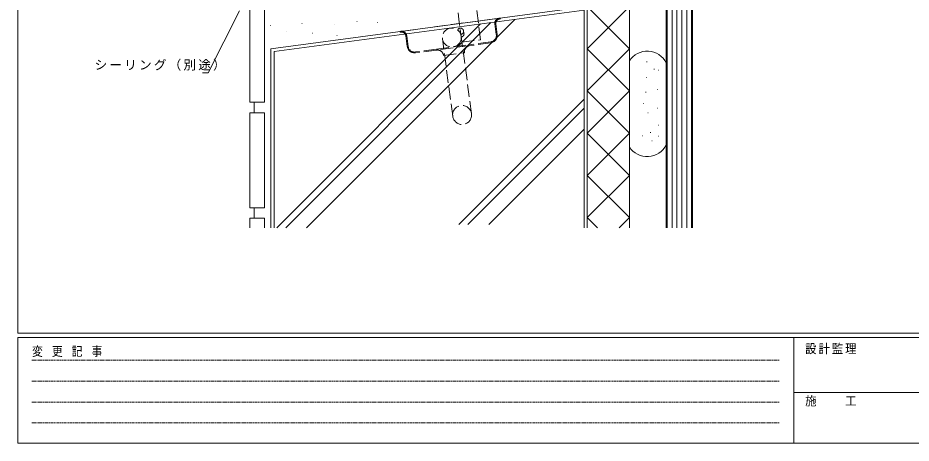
# Model space of a CAD drawing. Units: millimetres, scale not verified. Extents: x -567 to 567, y -403 to 403.
# Drawn here: x -562.7 to -139.1, y -403 to -201.6 of the extents above; entities that cross this region are included whole.
import ezdxf

# ---------------------------------------------------------------- set-up
doc = ezdxf.new("R2010")
doc.units = ezdxf.units.MM
doc.header["$LTSCALE"] = 2
doc.linetypes.add('USER1', pattern=[0.375, 0.25, -0.125])
doc.linetypes.add('USER3', pattern=[4, 3, -1])
for name, color, linetype, lineweight in [('0-1_YKK_ZWAK', 7, 'Continuous', 18), ('0-5_YSS_K', 3, 'Continuous', 18), ('0-6_YKK_13', 4, 'Continuous', 18), ('0-7_YKK_D', 6, 'Continuous', 18)]:
    doc.layers.add(name, color=color, linetype=linetype, lineweight=lineweight)
doc.styles.add('ＭＳ ゴシック', font='')
doc.styles.get('ＭＳ ゴシック').set_extended_font_data('MS Gothic')

msp = doc.modelspace()

# ---------------------------------------------------------------- linework, layer by layer
at = {"layer": '0-1_YKK_ZWAK'}
for p, q in [((-562.726, -351), (-562.726, 399)), ((537.274, -351), (-562.726, -351)), ((-562.726, -403), (-562.726, -353)), ((483.274, -353), (-562.726, -353)), ((-194.726, -353), (-194.726, -403)), ((-194.726, -378.999), (-10.726, -378.999)), ((-562.726, -403), (483.274, -403))]:
    msp.add_line(p, q, dxfattribs=at)
at = {"layer": '0-1_YKK_ZWAK', "linetype": 'USER1'}
for p, q in [((-556.157, -363.732), (-201.596, -363.732)), ((-556.157, -373.63), (-201.596, -373.63)), ((-556.157, -383.528), (-201.596, -383.528)), ((-556.157, -393.426), (-201.596, -393.426))]:
    msp.add_line(p, q, dxfattribs=at)
at = {"layer": '0-5_YSS_K'}
for p, q in [((-255.228, -126.184), (-255.228, -301)), ((-254.728, -126.684), (-254.728, -301)), ((-252.428, -126.684), (-252.428, -301)), ((-250.128, -126.684), (-250.128, -301)), ((-247.828, -126.684), (-247.828, -301)), ((-245.528, -126.684), (-245.528, -301)), ((-243.228, -301), (-243.228, -126.684)), ((-242.728, -301), (-242.728, -126.184)), ((-452.726, -196.488), (-452.726, -241.488)), ((-445.726, -196.488), (-445.726, -241.488)), ((-442.726, -216.187), (-292.726, -196.187)), ((-294.226, -197.901), (-441.226, -217.5)), ((-294.226, -197.958), (-294.226, -301)), ((-292.726, -301), (-292.726, -196.187)), ((-292.726, -196.187), (-292.726, -301)), ((-292.726, -196.187), (-272.728, -216.185)), ((-272.728, -196.187), (-292.726, -216.185)), ((-272.728, -196.187), (-272.728, -301)), ((-327.051, -202.277), (-425.774, -301)), ((-402.013, -203.304), (-401.813, -203.304)), ((-442.845, -205.238), (-442.745, -205.238)), ((-343.369, -204.453), (-439.916, -301)), ((-338.473, -203.8), (-435.673, -301)), ((-428.066, -204.168), (-427.966, -204.168)), ((-412.43, -204.81), (-412.33, -204.81)), ((-392.202, -203.839), (-392.002, -203.839)), ((-435.348, -208.234), (-435.248, -208.234)), ((-422.925, -208.877), (-422.825, -208.877)), ((-411.467, -209.904), (-411.267, -209.904)), ((-442.726, -301), (-442.726, -216.187)), ((-441.226, -217.5), (-441.226, -301)), ((-272.728, -216.185), (-292.726, -236.183)), ((-292.726, -216.185), (-272.728, -236.183)), ((-272.728, -262.598), (-272.728, -222.063)), ((-264.514, -222.447), (-264.314, -222.447)), ((-255.228, -261.689), (-255.228, -222.972)), ((-261.069, -225.892), (-260.869, -225.892)), ((-259.101, -226.384), (-258.901, -226.384)), ((-264.76, -229.829), (-264.56, -229.829)), ((-272.728, -236.183), (-292.726, -256.182)), ((-292.726, -236.183), (-272.728, -256.182)), ((-265.006, -236.719), (-264.806, -236.719)), ((-259.347, -235.488), (-259.147, -235.488)), ((-294.226, -240.163), (-353.563, -299.5)), ((-445.726, -241.488), (-452.726, -241.488)), ((-450.726, -241.488), (-450.726, -246.488)), ((-294.226, -244.406), (-349.321, -299.5)), ((-265.99, -242.132), (-265.79, -242.132)), ((-259.593, -244.347), (-259.393, -244.347)), ((-445.726, -246.488), (-452.726, -246.488)), ((-452.726, -246.488), (-452.726, -291.488)), ((-445.726, -246.488), (-445.726, -291.488)), ((-264.022, -246.561), (-263.822, -246.561)), ((-259.101, -252.467), (-258.901, -252.467)), ((-294.226, -254.305), (-339.421, -299.5)), ((-272.728, -256.182), (-292.726, -276.18)), ((-292.726, -256.182), (-272.728, -276.18)), ((-266.482, -257.388), (-266.282, -257.388)), ((-262.792, -255.912), (-262.592, -255.912)), ((-259.101, -257.634), (-258.901, -257.634)), ((-262.053, -259.849), (-261.853, -259.849)), ((-272.728, -276.18), (-292.726, -296.178)), ((-292.726, -276.18), (-272.728, -296.178)), ((-445.726, -291.488), (-452.726, -291.488)), ((-450.726, -291.488), (-450.726, -296.488)), ((-445.726, -296.488), (-452.726, -296.488)), ((-452.726, -296.488), (-452.726, -301)), ((-445.726, -296.488), (-445.726, -301)), ((-292.726, -296.178), (-287.904, -301)), ((-272.728, -296.178), (-277.55, -301))]:
    msp.add_line(p, q, dxfattribs=at)
at = {"layer": '0-5_YSS_K', "linetype": 'USER3'}
for p, q in [((-352.22, -213.089), (-358.854, -160.161)), ((-343.29, -211.969), (-349.924, -159.042)), ((-352.22, -213.089), (-343.29, -211.969))]:
    msp.add_line(p, q, dxfattribs=at)
for centre, end in [((-352.816, -207.953), 155.48543), ((-352.639, -209.14), 32.068)]:
    msp.add_arc(centre, 1.5, 278.48983, end, dxfattribs=at)
at = {"layer": '0-5_YSS_K'}
for centre, start, end in [((-264.228, -227.33), 25.84193, 148.21167), ((-264.228, -257.33), 211.78833, 334.15807)]:
    msp.add_arc(centre, 10, start, end, dxfattribs=at)
at = {"layer": '0-6_YKK_13', "linetype": 'USER3'}
for p, q in [((-381.02, -207.959), (-334.432, -201.751)), ((-334.379, -202.147), (-333.884, -202.081)), ((-336.494, -204.447), (-335.821, -209.502)), ((-336.098, -204.394), (-335.424, -209.449)), ((-381.463, -208.421), (-380.968, -208.355)), ((-378.047, -215.129), (-378.721, -210.073)), ((-377.651, -215.076), (-378.324, -210.021)), ((-356.494, -248.171), (-361.381, -211.496)), ((-347.573, -246.983), (-352.46, -210.307)), ((-364.256, -216.418), (-348.396, -214.305)), ((-348.343, -214.702), (-364.203, -216.815)), ((-338.484, -212.984), (-348.396, -214.305)), ((-338.431, -213.381), (-348.343, -214.702)), ((-364.256, -216.418), (-374.169, -217.739)), ((-364.203, -216.815), (-374.116, -218.136)), ((-360.833, -219.392), (-350.921, -218.072))]:
    msp.add_line(p, q, dxfattribs=at)
for points in [[(-334.432, -201.751), (-333.937, -201.685), (-333.884, -202.081)], [(-381.463, -208.421), (-381.516, -208.025), (-381.02, -207.959)]]:
    msp.add_lwpolyline(points, dxfattribs=at)
msp.add_circle((-356.921, -210.901), 4.5, dxfattribs=at)
for centre, radius, start, end in [((-334.115, -204.13), 2.4, 97.59, 187.59), ((-334.115, -204.13), 2, 97.59, 187.59), ((-380.703, -210.338), 2.4, 7.59, 97.59), ((-380.703, -210.338), 2, 7.59, 97.59), ((-338.893, -209.911), 3.1, 277.59, 7.59), ((-338.893, -209.911), 3.5, 277.59, 7.59), ((-374.578, -214.666), 3.5, 187.59, 277.59), ((-374.578, -214.666), 3.1, 187.59, 277.59), ((-347.947, -217.675), 3, 97.59, 187.59), ((-363.807, -219.789), 3, 7.59, 97.59), ((-352.034, -247.577), 4.5, 7.59, 187.59), ((-352.034, -247.577), 4.5, 187.59, 7.59)]:
    msp.add_arc(centre, radius, start, end, dxfattribs=at)
at = {"layer": '0-7_YKK_D'}
for p, q in [((-457.565, -198.191), (-472.433, -227.611)), ((-472.433, -227.611), (-475.133, -227.611))]:
    msp.add_line(p, q, dxfattribs=at)

# ---------------------------------------------------------------- texts
at = {"layer": '0-1_YKK_ZWAK', "char_height": 4.399, "attachment_point": 7, "style": 'ＭＳ ゴシック'}
for s, insert in [('\\T1.17;\\W0.9;設計監理', (-189.341, -360.904)), ('\\T1.23;\\W0.85;変\\~更\\~記\\~事', (-555.991, -362.209)), ('\\T1.17;\\W0.9;施\u3000\u3000工', (-189.341, -385.649))]:
    msp.add_mtext(s, dxfattribs=dict(at, insert=insert))
at = {"layer": '0-7_YKK_D', "color": 7, "insert": (-526.333, -226.611), "char_height": 4.399, "attachment_point": 7, "style": 'ＭＳ ゴシック'}
msp.add_mtext('\\T1.17;シーリング（別途）', dxfattribs=at)

doc.saveas('drawing.dxf')
